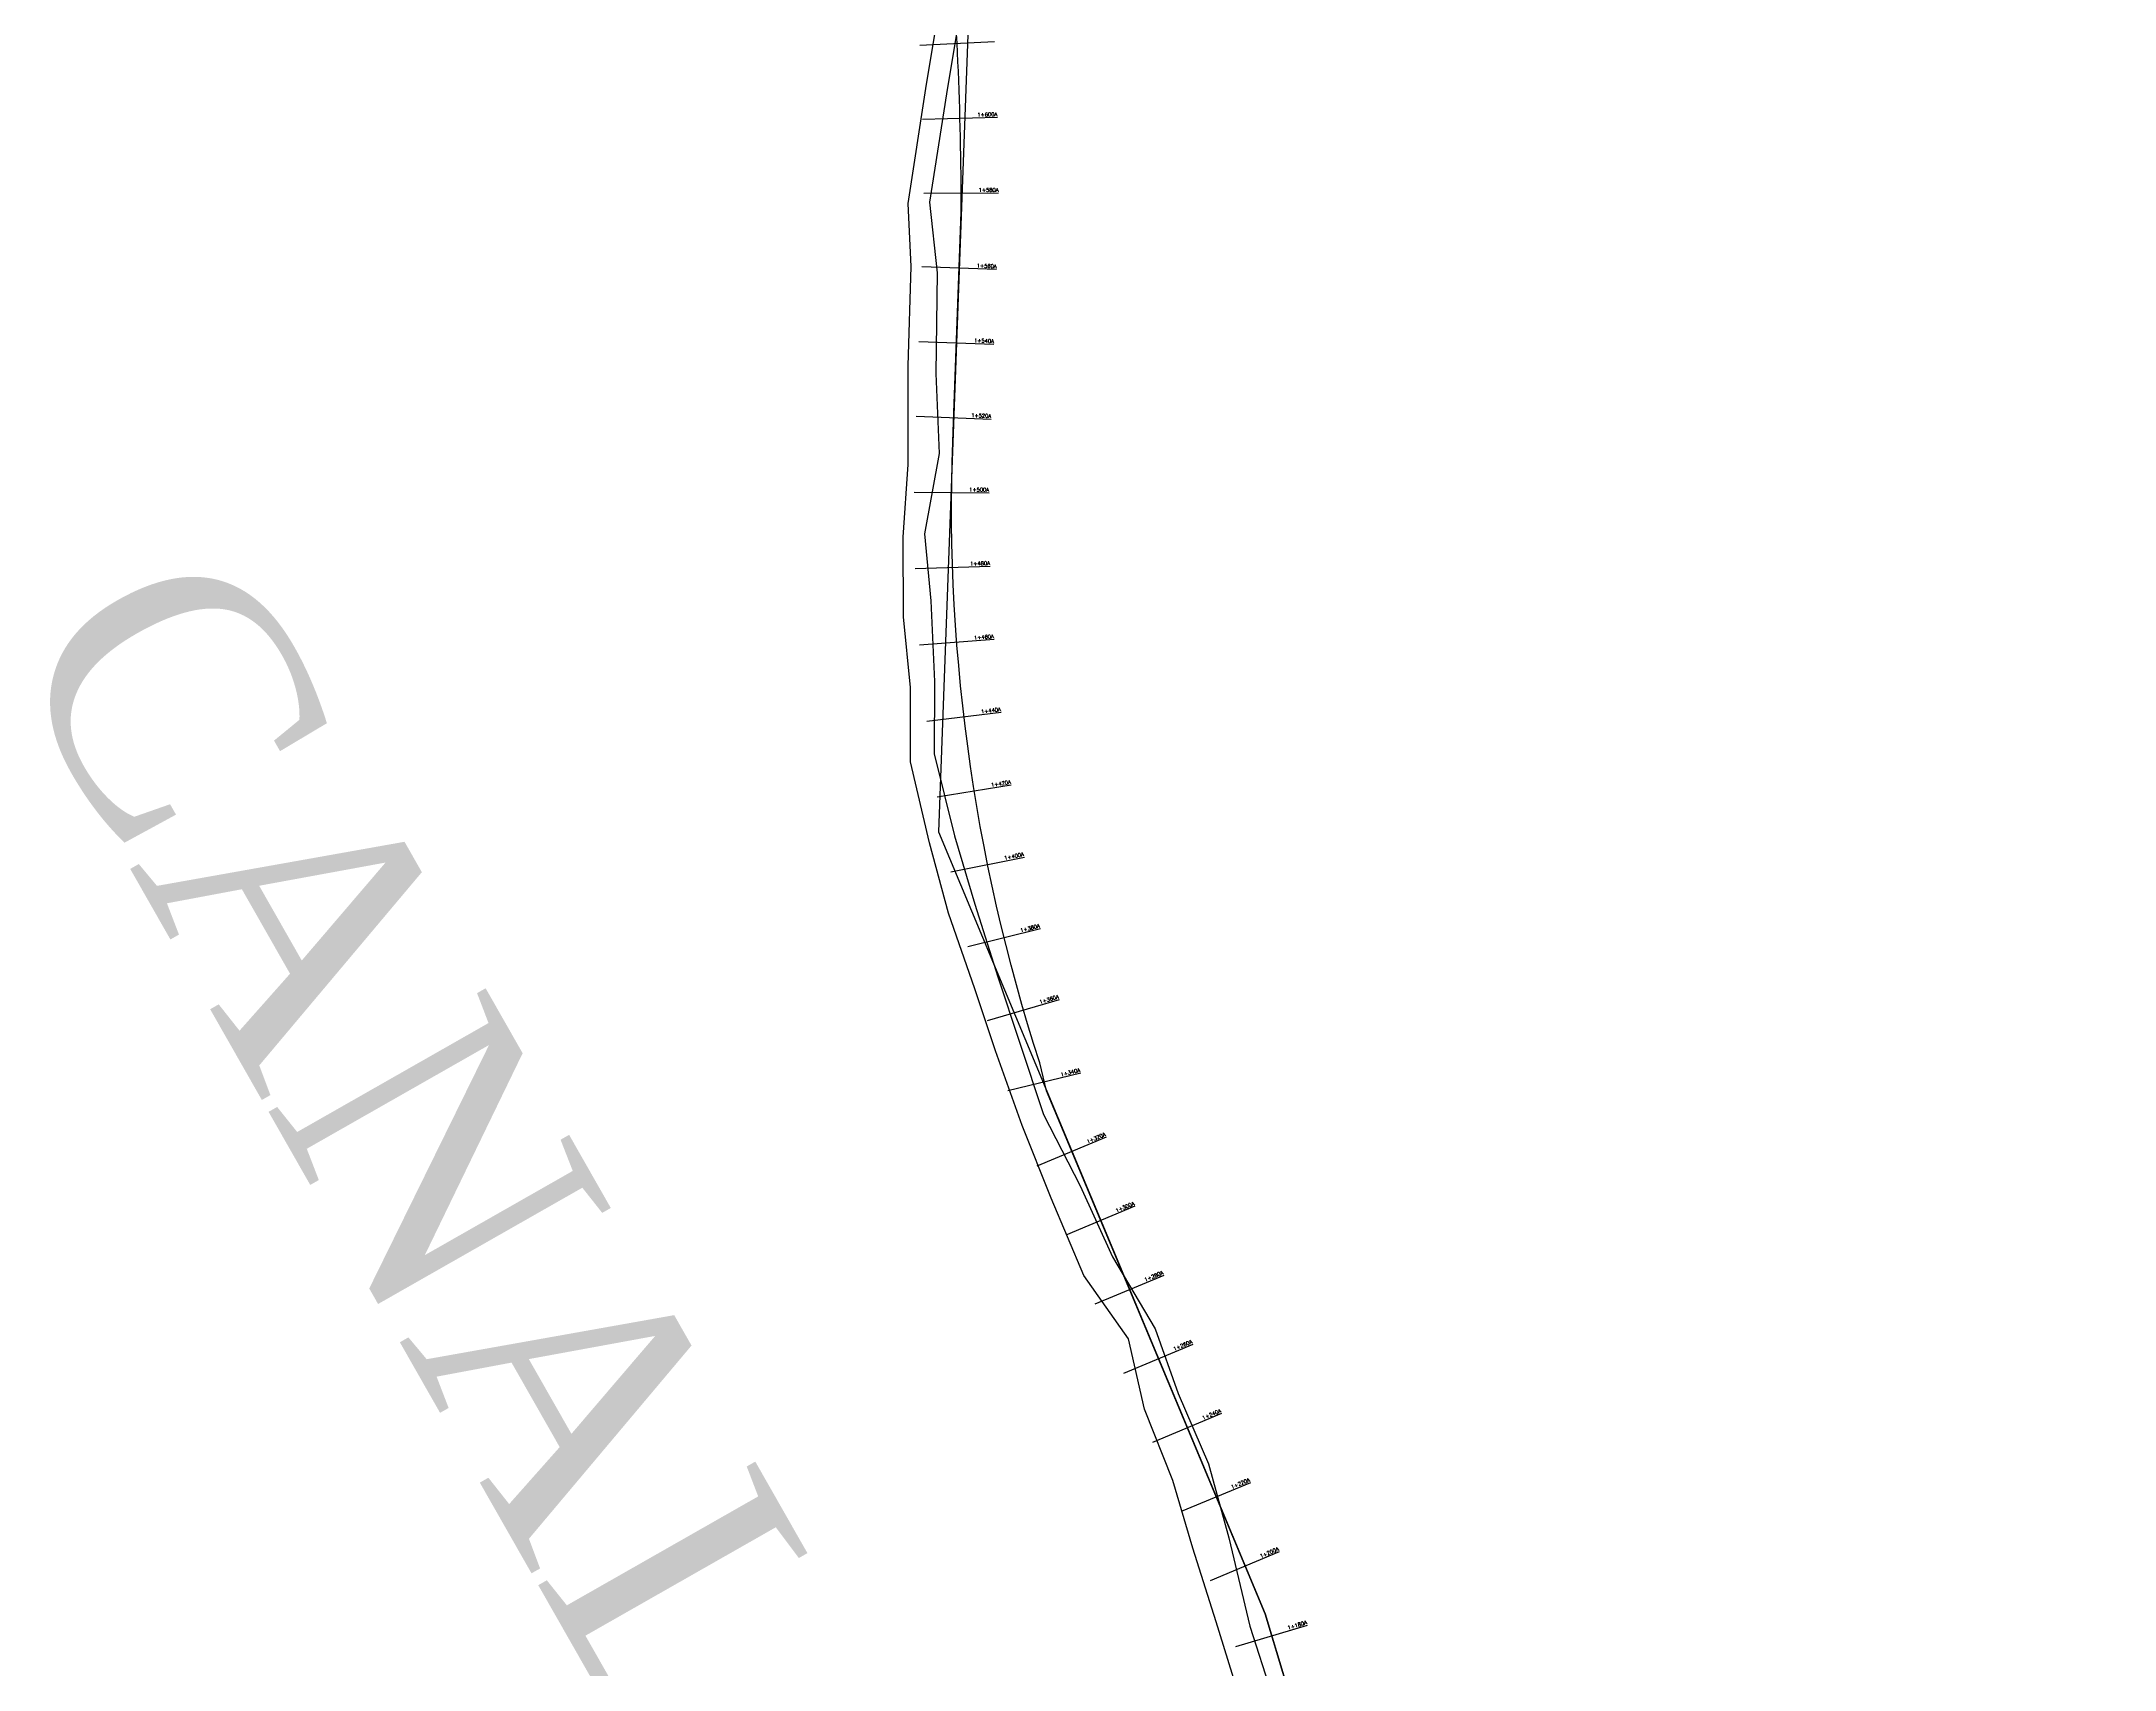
# Model space of a CAD drawing. Header units: millimetres. Extents: x 785301 to 786252, y 2209397 to 2211121.
# Drawn here: x 785301 to 785854, y 2210257 to 2210692 of the extents above; entities that cross this region are included whole.
import ezdxf
from ezdxf.enums import TextEntityAlignment as Align

# ---------------------------------------------------------------- set-up
doc = ezdxf.new("R2010")
doc.units = ezdxf.units.MM
for name, color, linetype in [('CANAL CALVARIO', 5, 'Continuous'), ('TN', 3, 'Continuous'), ('trazo', 3, 'Continuous')]:
    doc.layers.add(name, color=color, linetype=linetype)
doc.styles.add('ROMANS', font='ROMANS.shx', dxfattribs={"width": 0.75})
doc.styles.get("Standard").update_dxf_attribs({"font": 'TIMES.TTF'})

msp = doc.modelspace()

# ---------------------------------------------------------------- linework, layer by layer
at = {"layer": 'CANAL CALVARIO', "color": 3}
for points in [[(785620.03, 2210252.34), (785614.58, 2210269.88), (785608.34, 2210289.59), (785603.02, 2210307.62), (785595.44, 2210326.64), (785591.2, 2210345.44), (785579.23, 2210362.34), (785570.53, 2210383), (785562.8, 2210402.43), (785555.68, 2210422.4), (785550.13, 2210438.92), (785543.12, 2210459.18), (785538.05, 2210477.95), (785532.95, 2210499.6), (785533.01, 2210519.39), (785531.12, 2210538.28), (785531.06, 2210559.53), (785532.37, 2210578.94), (785532.39, 2210605.35), (785533.15, 2210631.88), (785532.38, 2210648.66), (785537.1, 2210679.39), (785540.19, 2210698.16)], [(785545.8, 2210697.26), (785542.57, 2210677.97), (785538.04, 2210649.02), (785540.07, 2210630.14), (785539.71, 2210603.31), (785540.61, 2210581.9), (785536.71, 2210560.47), (785538.38, 2210542.56), (785539.4, 2210521.04), (785539.26, 2210501.74), (785544.74, 2210479.83), (785550.13, 2210461.52), (785556.33, 2210442.13), (785562.08, 2210424.68), (785568.45, 2210405.35), (785578.27, 2210386.36), (785586.94, 2210367.35), (785598.33, 2210348.09), (785604.48, 2210330.86), (785612.53, 2210312.09), (785617.94, 2210292.3), (785623.6, 2210268.71), (785629.32, 2210250.77)]]:
    msp.add_lwpolyline(points, dxfattribs=at)
at = {"layer": 'TN', "color": 4}
for p, q in [((785535.43, 2210690.95), (785555.41, 2210691.92)), ((785536.18, 2210671.18), (785556.17, 2210671.72)), ((785536.51, 2210651.4), (785556.5, 2210651.51)), ((785535.98, 2210631.83), (785555.96, 2210631.1)), ((785535.24, 2210611.85), (785555.23, 2210611.11)), ((785534.51, 2210591.86), (785554.49, 2210591.12)), ((785533.95, 2210571.57), (785553.95, 2210571.43)), ((785534.23, 2210551.16), (785554.22, 2210551.85)), ((785535.35, 2210530.78), (785555.29, 2210532.29)), ((785537.31, 2210510.46), (785557.18, 2210512.8)), ((785540.12, 2210490.24), (785559.87, 2210493.4)), ((785543.76, 2210470.16), (785563.37, 2210474.13)), ((785548.24, 2210450.24), (785567.66, 2210455.02)), ((785553.53, 2210430.52), (785572.74, 2210436.11)), ((785559, 2210411.75), (785578.43, 2210416.49)), ((785566.83, 2210391.69), (785585.29, 2210399.4)), ((785574.54, 2210373.24), (785592.99, 2210380.94)), ((785582.25, 2210354.78), (785600.7, 2210362.49)), ((785589.95, 2210336.33), (785608.41, 2210344.03)), ((785597.66, 2210317.87), (785616.12, 2210325.58)), ((785605.37, 2210299.42), (785623.82, 2210307.12)), ((785613.08, 2210280.96), (785631.53, 2210288.67)), ((785619.84, 2210263.26), (785638.99, 2210269.03))]:
    msp.add_line(p, q, dxfattribs=at)
msp.add_lwpolyline([(785527.72, 2211082.42), (785507.44, 2211056.55), (785494.97, 2211020.45), (785494.33, 2210979.8), (785548.44, 2210698.52), (785540.43, 2210480.85), (785627.64, 2210272.03), (785654.62, 2210182.39), (785710.04, 2210084.48), (785722.68, 2210072.88), (785733.63, 2210066.42), (785738.53, 2210072.21), (785787.76, 2210047.93), (785752.02, 2210065.56)], dxfattribs=at)
at = {"layer": 'trazo', "color": 1}
msp.add_lwpolyline([(785639.31, 2210233.28), (785627.64, 2210272.03), (785569.3, 2210411.71), (785567.49, 2210419.16, -0.090306), (785544.46, 2210590.37), (785546.52, 2210646.4, 0.021595), (785543.04, 2210726.56), (785496.81, 2210966.95), (785496.67, 2210967.64, -0.051468), (785494.53, 2210992.18), (785494.57, 2210994.88, -0.079411), (785503.32, 2211044.62), (785504.71, 2211048.63, -0.083231), (785512.61, 2211063.15), (785527.72, 2211082.42)], format="xyb", dxfattribs=at)

# ---------------------------------------------------------------- texts
at = {"style": 'ROMANS'}
for s, rotation, p in [('1+600A', 1.5542, (785556.17, 2210671.72)), ('1+580A', 0.3212, (785556.5, 2210651.51)), ('1+560A', 357.8928, (785555.96, 2210631.1)), ('1+540A', 357.8928, (785555.23, 2210611.11)), ('1+520A', 357.8928, (785554.49, 2210591.12)), ('1+500A', 359.5847, (785553.95, 2210571.43)), ('1+480A', 1.9614, (785554.22, 2210551.85)), ('1+460A', 4.3381, (785555.29, 2210532.29)), ('1+440A', 6.7148, (785557.18, 2210512.8)), ('1+420A', 9.0915, (785559.87, 2210493.4)), ('1+400A', 11.4682, (785563.37, 2210474.13)), ('1+380A', 13.8449, (785567.66, 2210455.02)), ('1+360A', 16.2217, (785572.74, 2210436.11)), ('1+340A', 13.695, (785578.43, 2210416.49)), ('1+320A', 22.6678, (785585.29, 2210399.4)), ('1+300A', 22.6678, (785592.99, 2210380.94)), ('1+280A', 22.6678, (785600.7, 2210362.49)), ('1+260A', 22.6678, (785608.41, 2210344.03)), ('1+240A', 22.6678, (785616.12, 2210325.58)), ('1+220A', 22.6678, (785623.82, 2210307.12)), ('1+200A', 22.6678, (785631.53, 2210288.67)), ('1+180A', 16.7477, (785638.99, 2210269.03))]:
    msp.add_text(s, height=1, rotation=rotation, dxfattribs=at).set_placement(p, align=Align.BOTTOM_RIGHT)
at = {"layer": 'trazo', "color": 4}
msp.add_text('CANAL EL CALVARIO', height=66.6889, rotation=299.6627, dxfattribs=at).set_placement((785290.9, 2210530.2))

doc.saveas('drawing.dxf')
